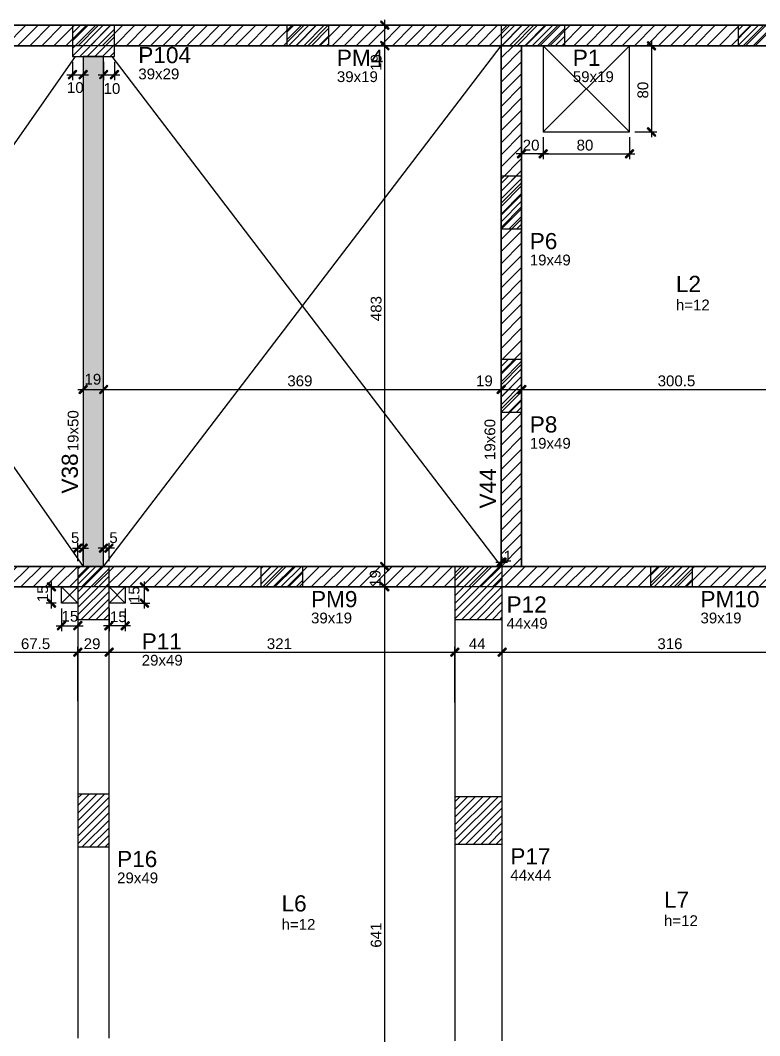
# Model space of a CAD drawing. Extents: x -1789 to 4156, y -3064 to 1391.
# Drawn here: x -17 to 669, y -24 to 918 of the extents above; entities that cross this region are included whole.
import ezdxf

# ---------------------------------------------------------------- set-up
doc = ezdxf.new("R2010")
doc.units = 0
for name, color, linetype in [('1', 1, 'CONTINUOUS'), ('2', 2, 'CONTINUOUS'), ('3', 3, 'CONTINUOUS'), ('4', 4, 'CONTINUOUS'), ('5', 5, 'CONTINUOUS'), ('57', 181, 'CONTINUOUS'), ('6', 6, 'CONTINUOUS')]:
    doc.layers.add(name, color=color, linetype=linetype)
doc.styles.add('TQS_ARIAL', font='arial.ttf')
pattern_1 = [(45, (-1788.6764, -3063.9896), (-5.61266, 5.61266), [])]

msp = doc.modelspace()

# ---------------------------------------------------------------- hatches: boundary and pattern name
at = {"layer": '6', "linetype": 'Continuous'}
h = msp.add_hatch(dxfattribs=at)
h.set_pattern_fill('ANSI31', color=256, scale=2.5)
h.set_pattern_definition(pattern_1)
h.paths.add_polyline_path([(-1036.9964, 406.2804), (-1055.9964, 406.2804), (-1055.9964, 913.2804), (1148.0036, 913.2804), (1148.0036, 57.2805), (1129.0036, 57.2805), (1129.0036, 894.2804), (-1016.9964, 894.2804), (-1016.9964, 884.2804), (-1036.4964, 884.2804), (-1036.9964, 884.2804)])
h = msp.add_hatch(dxfattribs=at)
h.set_pattern_fill('ANSI31', color=256, scale=2.5)
h.set_pattern_definition(pattern_1)
h.paths.add_polyline_path([(429.5036, 894.2804), (448.5036, 894.2804), (448.5036, 411.2804), (429.5036, 411.2804)])
h.paths.add_polyline_path([(-649.4964, 411.2804), (746.5036, 411.2804), (746.5036, 392.2804), (-649.4964, 392.2804)])

# ---------------------------------------------------------------- linework, layer by layer
at = {"layer": '1', "linetype": 'Continuous'}
for p, q in [((321.42245, 889.2804), (321.42245, 918.2804)), ((51.0036, 898.7804), (51.0036, 898.7804)), ((250.0036, 903.7804), (250.0036, 903.7804)), ((321.42245, 406.2804), (321.42245, 899.2804)), ((459.0036, 903.7804), (459.0036, 903.7804)), ((569.0036, 899.2804), (569.0036, 809.2824)), ((60.5036, 411.2804), (429.5036, 894.2804)), ((468.5075, 894.2804), (548.5075, 814.2824)), ((468.5075, 814.2824), (548.5075, 894.2804)), ((553.5075, 894.2804), (574.0036, 894.2804)), ((-296.9964, 411.2804), (34.4953, 884.2804)), ((-289.9881, 884.2804), (41.5036, 411.2804)), ((31.5036, 879.2804), (31.5036, 862.3715)), ((41.5036, 879.2804), (41.5036, 862.3715)), ((60.5036, 879.2804), (60.5036, 862.3715)), ((68.14335, 884.2804), (429.5036, 411.2804)), ((70.5036, 879.2804), (70.5036, 862.3715)), ((26.5036, 867.3715), (46.5036, 867.3715)), ((55.5036, 867.3715), (75.5036, 867.3715)), ((553.5075, 814.2824), (574.0036, 814.2824)), ((468.5075, 809.2824), (468.5075, 789.05125)), ((548.5075, 809.2824), (548.5075, 789.05125)), ((473.5075, 794.05125), (443.5036, 794.05125)), ((448.5036, 797.57645), (448.5036, 799.05125)), ((463.5075, 794.05125), (553.5075, 794.05125)), ((439.0057, 748.7804), (439.0057, 748.7804)), ((36.5036, 575.44285), (65.5036, 575.44285)), ((55.5036, 575.44285), (434.5036, 575.44285)), ((424.5036, 575.44285), (453.5078, 575.44285)), ((439.0057, 578.7804), (439.0057, 578.7804)), ((443.5078, 575.44285), (754.0036, 575.44285)), ((36.5036, 416.2804), (36.5036, 433.25485)), ((41.5036, 416.2804), (41.5036, 433.25485)), ((60.5036, 416.2804), (60.5036, 433.25485)), ((65.5036, 416.2804), (65.5036, 433.25485)), ((31.5036, 428.25485), (46.5036, 428.25485)), ((70.5036, 428.25485), (55.5036, 428.25485)), ((321.42245, 387.2804), (321.42245, 416.2804)), ((424.5036, 415.3367), (435.5036, 415.3367)), ((429.5036, 416.2804), (429.5036, 420.3367)), ((430.5036, 416.2804), (430.5036, 420.3367)), ((12.25955, 372.2804), (12.25955, 397.2804)), ((98.348, 372.2804), (98.348, 397.2804)), ((226.0036, 401.7804), (226.0036, 401.7804)), ((321.42245, -253.7196), (321.42245, 397.2804)), ((587.5036, 401.7804), (587.5036, 401.7804)), ((16.5036, 392.2804), (7.25955, 392.2804)), ((21.5036, 377.2804), (36.5036, 392.2804)), ((21.5036, 392.2804), (36.5036, 377.2804)), ((51.0036, 386.7804), (51.0036, 386.7804)), ((80.5036, 392.2804), (65.5036, 377.2804)), ((80.5036, 377.2804), (65.5036, 392.2804)), ((85.5036, 392.2804), (103.348, 392.2804)), ((408.5036, 386.7804), (408.5036, 386.7804)), ((16.5036, 377.2804), (7.25955, 377.2804)), ((85.5036, 377.2804), (103.348, 377.2804)), ((21.5036, 372.2804), (21.5036, 351.40265)), ((36.5036, 372.2804), (36.5036, 351.40265)), ((65.5036, 372.2804), (65.5036, 351.40265)), ((80.5036, 372.2804), (80.5036, 351.40265)), ((16.5036, 356.40265), (41.5036, 356.40265)), ((85.5036, 356.40265), (60.5036, 356.40265)), ((-35.9964, 331.6869), (41.5036, 331.6869)), ((31.5036, 331.6869), (70.5036, 331.6869)), ((36.5036, 286.2804), (36.5036, 336.6869)), ((36.5036, 286.2804), (36.5036, 336.6869)), ((60.5036, 331.6869), (391.5036, 331.6869)), ((65.5036, 286.2804), (65.5036, 336.6869)), ((65.5036, 286.2804), (65.5036, 336.6869)), ((381.5036, 331.6869), (435.5036, 331.6869)), ((386.5036, 285.0304), (386.5036, 336.6869)), ((386.5036, 285.0304), (386.5036, 336.6869)), ((425.5036, 331.6869), (751.5036, 331.6869)), ((430.5036, 285.0304), (430.5036, 336.6869)), ((430.5036, 285.0304), (430.5036, 336.6869)), ((51.0036, 175.7804), (51.0036, 175.7804)), ((408.5036, 175.7804), (408.5036, 175.7804))]:
    msp.add_line(p, q, dxfattribs=at)
for points in [[(325.40045, 910.18625), (318.2552, 917.33155), (317.3713, 916.44765), (324.5166, 909.30235), (325.40045, 910.18625)], [(325.40045, 891.18625), (318.2552, 898.33155), (317.3713, 897.44765), (324.5166, 890.30235), (325.40045, 891.18625)], [(325.40045, 891.18625), (318.2552, 898.33155), (317.3713, 897.44765), (324.5166, 890.30235), (325.40045, 891.18625)], [(565.02555, 897.37455), (572.17085, 890.22925), (573.05475, 891.11315), (565.90945, 898.25845), (565.02555, 897.37455)], [(28.40945, 863.3935), (35.55475, 870.53875), (34.67085, 871.42265), (27.52555, 864.27735), (28.40945, 863.3935)], [(38.40945, 863.3935), (45.55475, 870.53875), (44.67085, 871.42265), (37.52555, 864.27735), (38.40945, 863.3935)], [(57.40945, 863.3935), (64.55475, 870.53875), (63.67085, 871.42265), (56.52555, 864.27735), (57.40945, 863.3935)], [(67.40945, 863.3935), (74.55475, 870.53875), (73.67085, 871.42265), (66.52555, 864.27735), (67.40945, 863.3935)], [(565.02555, 817.37655), (572.17085, 810.23125), (573.05475, 811.11515), (565.90945, 818.26045), (565.02555, 817.37655)], [(451.59775, 798.0293), (444.45245, 790.884), (445.33635, 790.00015), (452.48165, 797.1454), (451.59775, 798.0293)], [(471.60165, 798.0293), (464.45635, 790.884), (465.34025, 790.00015), (472.4855, 797.1454), (471.60165, 798.0293)], [(465.41335, 790.07325), (472.5586, 797.2185), (471.67475, 798.1024), (464.52945, 790.9571), (465.41335, 790.07325)], [(545.41335, 790.07325), (552.5586, 797.2185), (551.67475, 798.1024), (544.52945, 790.9571), (545.41335, 790.07325)], [(38.40945, 571.46485), (45.55475, 578.6101), (44.67085, 579.494), (37.52555, 572.3487), (38.40945, 571.46485)], [(57.40945, 571.46485), (64.55475, 578.6101), (63.67085, 579.494), (56.52555, 572.3487), (57.40945, 571.46485)], [(57.40945, 571.46485), (64.55475, 578.6101), (63.67085, 579.494), (56.52555, 572.3487), (57.40945, 571.46485)], [(426.40945, 571.46485), (433.55475, 578.6101), (432.67085, 579.494), (425.52555, 572.3487), (426.40945, 571.46485)], [(426.40945, 571.46485), (433.55475, 578.6101), (432.67085, 579.494), (425.52555, 572.3487), (426.40945, 571.46485)], [(445.41365, 571.46485), (452.5589, 578.6101), (451.67505, 579.494), (444.52975, 572.3487), (445.41365, 571.46485)], [(445.41365, 571.46485), (452.5589, 578.6101), (451.67505, 579.494), (444.52975, 572.3487), (445.41365, 571.46485)], [(33.40945, 424.27685), (40.55475, 431.4221), (39.67085, 432.306), (32.52555, 425.16075), (33.40945, 424.27685)], [(38.40945, 424.27685), (45.55475, 431.4221), (44.67085, 432.306), (37.52555, 425.16075), (38.40945, 424.27685)], [(63.59775, 432.2329), (56.45245, 425.0876), (57.33635, 424.20375), (64.48165, 431.349), (63.59775, 432.2329)], [(68.59775, 432.2329), (61.45245, 425.0876), (62.33635, 424.20375), (69.48165, 431.349), (68.59775, 432.2329)], [(325.40045, 408.18625), (318.2552, 415.33155), (317.3713, 414.44765), (324.5166, 407.30235), (325.40045, 408.18625)], [(325.40045, 408.18625), (318.2552, 415.33155), (317.3713, 414.44765), (324.5166, 407.30235), (325.40045, 408.18625)], [(426.40945, 411.3587), (433.55475, 418.50395), (432.67085, 419.38785), (425.52555, 412.24255), (426.40945, 411.3587)], [(427.40945, 411.3587), (434.55475, 418.50395), (433.67085, 419.38785), (426.52555, 412.24255), (427.40945, 411.3587)], [(16.2376, 389.18625), (9.0923, 396.33155), (8.2084, 395.44765), (15.3537, 388.30235), (16.2376, 389.18625)], [(102.32605, 389.18625), (95.18075, 396.33155), (94.29685, 395.44765), (101.44215, 388.30235), (102.32605, 389.18625)], [(325.40045, 389.18625), (318.2552, 396.33155), (317.3713, 395.44765), (324.5166, 388.30235), (325.40045, 389.18625)], [(325.40045, 389.18625), (318.2552, 396.33155), (317.3713, 395.44765), (324.5166, 388.30235), (325.40045, 389.18625)], [(16.2376, 374.18625), (9.0923, 381.33155), (8.2084, 380.44765), (15.3537, 373.30235), (16.2376, 374.18625)], [(102.32605, 374.18625), (95.18075, 381.33155), (94.29685, 380.44765), (101.44215, 373.30235), (102.32605, 374.18625)], [(18.40945, 352.4246), (25.55475, 359.5699), (24.67085, 360.4538), (17.52555, 353.3085), (18.40945, 352.4246)], [(33.40945, 352.4246), (40.55475, 359.5699), (39.67085, 360.4538), (32.52555, 353.3085), (33.40945, 352.4246)], [(68.59775, 360.3807), (61.45245, 353.2354), (62.33635, 352.3515), (69.48165, 359.4968), (68.59775, 360.3807)], [(83.59775, 360.3807), (76.45245, 353.2354), (77.33635, 352.3515), (84.48165, 359.4968), (83.59775, 360.3807)], [(33.40945, 327.7089), (40.55475, 334.85415), (39.67085, 335.73805), (32.52555, 328.5928), (33.40945, 327.7089)], [(33.40945, 327.7089), (40.55475, 334.85415), (39.67085, 335.73805), (32.52555, 328.5928), (33.40945, 327.7089)], [(62.40945, 327.7089), (69.55475, 334.85415), (68.67085, 335.73805), (61.52555, 328.5928), (62.40945, 327.7089)], [(62.40945, 327.7089), (69.55475, 334.85415), (68.67085, 335.73805), (61.52555, 328.5928), (62.40945, 327.7089)], [(383.40945, 327.7089), (390.55475, 334.85415), (389.67085, 335.73805), (382.52555, 328.5928), (383.40945, 327.7089)], [(383.40945, 327.7089), (390.55475, 334.85415), (389.67085, 335.73805), (382.52555, 328.5928), (383.40945, 327.7089)], [(427.40945, 327.7089), (434.55475, 334.85415), (433.67085, 335.73805), (426.52555, 328.5928), (427.40945, 327.7089)], [(427.40945, 327.7089), (434.55475, 334.85415), (433.67085, 335.73805), (426.52555, 328.5928), (427.40945, 327.7089)]]:
    msp.add_lwpolyline(points, dxfattribs=at)
for points in [[(325.40045, 910.18625), (318.2552, 917.33155), (317.3713, 916.44765)], [(325.40045, 910.18625), (317.3713, 916.44765), (324.5166, 909.30235)], [(325.40045, 910.18625), (324.5166, 909.30235), (325.40045, 910.18625)], [(325.40045, 891.18625), (318.2552, 898.33155), (317.3713, 897.44765)], [(325.40045, 891.18625), (318.2552, 898.33155), (317.3713, 897.44765)], [(325.40045, 891.18625), (317.3713, 897.44765), (324.5166, 890.30235)], [(325.40045, 891.18625), (317.3713, 897.44765), (324.5166, 890.30235)], [(565.02555, 897.37455), (573.05475, 891.11315), (565.90945, 898.25845)], [(565.02555, 897.37455), (565.90945, 898.25845), (565.02555, 897.37455)], [(565.02555, 897.37455), (572.17085, 890.22925), (573.05475, 891.11315)], [(325.40045, 891.18625), (324.5166, 890.30235), (325.40045, 891.18625)], [(325.40045, 891.18625), (324.5166, 890.30235), (325.40045, 891.18625)], [(28.40945, 863.3935), (34.67085, 871.42265), (27.52555, 864.27735)], [(28.40945, 863.3935), (35.55475, 870.53875), (34.67085, 871.42265)], [(38.40945, 863.3935), (44.67085, 871.42265), (37.52555, 864.27735)], [(38.40945, 863.3935), (45.55475, 870.53875), (44.67085, 871.42265)], [(57.40945, 863.3935), (63.67085, 871.42265), (56.52555, 864.27735)], [(57.40945, 863.3935), (64.55475, 870.53875), (63.67085, 871.42265)], [(67.40945, 863.3935), (73.67085, 871.42265), (66.52555, 864.27735)], [(67.40945, 863.3935), (74.55475, 870.53875), (73.67085, 871.42265)], [(28.40945, 863.3935), (27.52555, 864.27735), (28.40945, 863.3935)], [(38.40945, 863.3935), (37.52555, 864.27735), (38.40945, 863.3935)], [(57.40945, 863.3935), (56.52555, 864.27735), (57.40945, 863.3935)], [(67.40945, 863.3935), (66.52555, 864.27735), (67.40945, 863.3935)], [(565.02555, 817.37655), (573.05475, 811.11515), (565.90945, 818.26045)], [(565.02555, 817.37655), (565.90945, 818.26045), (565.02555, 817.37655)], [(565.02555, 817.37655), (572.17085, 810.23125), (573.05475, 811.11515)], [(451.59775, 798.0293), (444.45245, 790.884), (445.33635, 790.00015)], [(451.59775, 798.0293), (445.33635, 790.00015), (452.48165, 797.1454)], [(451.59775, 798.0293), (452.48165, 797.1454), (451.59775, 798.0293)], [(471.60165, 798.0293), (464.45635, 790.884), (465.34025, 790.00015)], [(465.41335, 790.07325), (471.67475, 798.1024), (464.52945, 790.9571)], [(471.60165, 798.0293), (465.34025, 790.00015), (472.4855, 797.1454)], [(465.41335, 790.07325), (472.5586, 797.2185), (471.67475, 798.1024)], [(471.60165, 798.0293), (472.4855, 797.1454), (471.60165, 798.0293)], [(545.41335, 790.07325), (551.67475, 798.1024), (544.52945, 790.9571)], [(545.41335, 790.07325), (552.5586, 797.2185), (551.67475, 798.1024)], [(465.41335, 790.07325), (464.52945, 790.9571), (465.41335, 790.07325)], [(545.41335, 790.07325), (544.52945, 790.9571), (545.41335, 790.07325)], [(38.40945, 571.46485), (44.67085, 579.494), (37.52555, 572.3487)], [(38.40945, 571.46485), (45.55475, 578.6101), (44.67085, 579.494)], [(57.40945, 571.46485), (63.67085, 579.494), (56.52555, 572.3487)], [(57.40945, 571.46485), (63.67085, 579.494), (56.52555, 572.3487)], [(57.40945, 571.46485), (64.55475, 578.6101), (63.67085, 579.494)], [(57.40945, 571.46485), (64.55475, 578.6101), (63.67085, 579.494)], [(426.40945, 571.46485), (432.67085, 579.494), (425.52555, 572.3487)], [(426.40945, 571.46485), (432.67085, 579.494), (425.52555, 572.3487)], [(426.40945, 571.46485), (433.55475, 578.6101), (432.67085, 579.494)], [(426.40945, 571.46485), (433.55475, 578.6101), (432.67085, 579.494)], [(445.41365, 571.46485), (451.67505, 579.494), (444.52975, 572.3487)], [(445.41365, 571.46485), (451.67505, 579.494), (444.52975, 572.3487)], [(445.41365, 571.46485), (452.5589, 578.6101), (451.67505, 579.494)], [(445.41365, 571.46485), (452.5589, 578.6101), (451.67505, 579.494)], [(38.40945, 571.46485), (37.52555, 572.3487), (38.40945, 571.46485)], [(57.40945, 571.46485), (56.52555, 572.3487), (57.40945, 571.46485)], [(57.40945, 571.46485), (56.52555, 572.3487), (57.40945, 571.46485)], [(426.40945, 571.46485), (425.52555, 572.3487), (426.40945, 571.46485)], [(426.40945, 571.46485), (425.52555, 572.3487), (426.40945, 571.46485)], [(445.41365, 571.46485), (444.52975, 572.3487), (445.41365, 571.46485)], [(445.41365, 571.46485), (444.52975, 572.3487), (445.41365, 571.46485)], [(33.40945, 424.27685), (39.67085, 432.306), (32.52555, 425.16075)], [(33.40945, 424.27685), (32.52555, 425.16075), (33.40945, 424.27685)], [(33.40945, 424.27685), (40.55475, 431.4221), (39.67085, 432.306)], [(38.40945, 424.27685), (44.67085, 432.306), (37.52555, 425.16075)], [(38.40945, 424.27685), (37.52555, 425.16075), (38.40945, 424.27685)], [(38.40945, 424.27685), (45.55475, 431.4221), (44.67085, 432.306)], [(63.59775, 432.2329), (56.45245, 425.0876), (57.33635, 424.20375)], [(63.59775, 432.2329), (57.33635, 424.20375), (64.48165, 431.349)], [(68.59775, 432.2329), (61.45245, 425.0876), (62.33635, 424.20375)], [(68.59775, 432.2329), (62.33635, 424.20375), (69.48165, 431.349)], [(63.59775, 432.2329), (64.48165, 431.349), (63.59775, 432.2329)], [(68.59775, 432.2329), (69.48165, 431.349), (68.59775, 432.2329)], [(325.40045, 408.18625), (318.2552, 415.33155), (317.3713, 414.44765)], [(325.40045, 408.18625), (318.2552, 415.33155), (317.3713, 414.44765)], [(325.40045, 408.18625), (317.3713, 414.44765), (324.5166, 407.30235)], [(325.40045, 408.18625), (317.3713, 414.44765), (324.5166, 407.30235)], [(426.40945, 411.3587), (432.67085, 419.38785), (425.52555, 412.24255)], [(426.40945, 411.3587), (433.55475, 418.50395), (432.67085, 419.38785)], [(427.40945, 411.3587), (433.67085, 419.38785), (426.52555, 412.24255)], [(427.40945, 411.3587), (434.55475, 418.50395), (433.67085, 419.38785)], [(325.40045, 408.18625), (324.5166, 407.30235), (325.40045, 408.18625)], [(325.40045, 408.18625), (324.5166, 407.30235), (325.40045, 408.18625)], [(426.40945, 411.3587), (425.52555, 412.24255), (426.40945, 411.3587)], [(427.40945, 411.3587), (426.52555, 412.24255), (427.40945, 411.3587)], [(16.2376, 389.18625), (9.0923, 396.33155), (8.2084, 395.44765)], [(102.32605, 389.18625), (95.18075, 396.33155), (94.29685, 395.44765)], [(325.40045, 389.18625), (318.2552, 396.33155), (317.3713, 395.44765)], [(325.40045, 389.18625), (318.2552, 396.33155), (317.3713, 395.44765)], [(16.2376, 389.18625), (8.2084, 395.44765), (15.3537, 388.30235)], [(16.2376, 389.18625), (15.3537, 388.30235), (16.2376, 389.18625)], [(102.32605, 389.18625), (94.29685, 395.44765), (101.44215, 388.30235)], [(102.32605, 389.18625), (101.44215, 388.30235), (102.32605, 389.18625)], [(325.40045, 389.18625), (317.3713, 395.44765), (324.5166, 388.30235)], [(325.40045, 389.18625), (317.3713, 395.44765), (324.5166, 388.30235)], [(325.40045, 389.18625), (324.5166, 388.30235), (325.40045, 389.18625)], [(325.40045, 389.18625), (324.5166, 388.30235), (325.40045, 389.18625)], [(16.2376, 374.18625), (9.0923, 381.33155), (8.2084, 380.44765)], [(16.2376, 374.18625), (8.2084, 380.44765), (15.3537, 373.30235)], [(102.32605, 374.18625), (95.18075, 381.33155), (94.29685, 380.44765)], [(102.32605, 374.18625), (94.29685, 380.44765), (101.44215, 373.30235)], [(16.2376, 374.18625), (15.3537, 373.30235), (16.2376, 374.18625)], [(102.32605, 374.18625), (101.44215, 373.30235), (102.32605, 374.18625)], [(18.40945, 352.4246), (24.67085, 360.4538), (17.52555, 353.3085)], [(18.40945, 352.4246), (25.55475, 359.5699), (24.67085, 360.4538)], [(33.40945, 352.4246), (39.67085, 360.4538), (32.52555, 353.3085)], [(33.40945, 352.4246), (40.55475, 359.5699), (39.67085, 360.4538)], [(68.59775, 360.3807), (61.45245, 353.2354), (62.33635, 352.3515)], [(68.59775, 360.3807), (62.33635, 352.3515), (69.48165, 359.4968)], [(68.59775, 360.3807), (69.48165, 359.4968), (68.59775, 360.3807)], [(83.59775, 360.3807), (76.45245, 353.2354), (77.33635, 352.3515)], [(83.59775, 360.3807), (77.33635, 352.3515), (84.48165, 359.4968)], [(83.59775, 360.3807), (84.48165, 359.4968), (83.59775, 360.3807)], [(18.40945, 352.4246), (17.52555, 353.3085), (18.40945, 352.4246)], [(33.40945, 352.4246), (32.52555, 353.3085), (33.40945, 352.4246)], [(33.40945, 327.7089), (39.67085, 335.73805), (32.52555, 328.5928)], [(33.40945, 327.7089), (39.67085, 335.73805), (32.52555, 328.5928)], [(33.40945, 327.7089), (40.55475, 334.85415), (39.67085, 335.73805)], [(33.40945, 327.7089), (40.55475, 334.85415), (39.67085, 335.73805)], [(62.40945, 327.7089), (68.67085, 335.73805), (61.52555, 328.5928)], [(62.40945, 327.7089), (68.67085, 335.73805), (61.52555, 328.5928)], [(62.40945, 327.7089), (69.55475, 334.85415), (68.67085, 335.73805)], [(62.40945, 327.7089), (69.55475, 334.85415), (68.67085, 335.73805)], [(383.40945, 327.7089), (389.67085, 335.73805), (382.52555, 328.5928)], [(383.40945, 327.7089), (389.67085, 335.73805), (382.52555, 328.5928)], [(383.40945, 327.7089), (390.55475, 334.85415), (389.67085, 335.73805)], [(383.40945, 327.7089), (390.55475, 334.85415), (389.67085, 335.73805)], [(427.40945, 327.7089), (433.67085, 335.73805), (426.52555, 328.5928)], [(427.40945, 327.7089), (433.67085, 335.73805), (426.52555, 328.5928)], [(427.40945, 327.7089), (434.55475, 334.85415), (433.67085, 335.73805)], [(427.40945, 327.7089), (434.55475, 334.85415), (433.67085, 335.73805)], [(33.40945, 327.7089), (32.52555, 328.5928), (33.40945, 327.7089)], [(33.40945, 327.7089), (32.52555, 328.5928), (33.40945, 327.7089)], [(62.40945, 327.7089), (61.52555, 328.5928), (62.40945, 327.7089)], [(62.40945, 327.7089), (61.52555, 328.5928), (62.40945, 327.7089)], [(383.40945, 327.7089), (382.52555, 328.5928), (383.40945, 327.7089)], [(383.40945, 327.7089), (382.52555, 328.5928), (383.40945, 327.7089)], [(427.40945, 327.7089), (426.52555, 328.5928), (427.40945, 327.7089)], [(427.40945, 327.7089), (426.52555, 328.5928), (427.40945, 327.7089)]]:
    msp.add_solid(points, dxfattribs=at)
at = {"layer": '2', "linetype": 'Continuous'}
for p, q in [((31.5036, 884.5818), (60.2022, 913.2804)), ((31.5036, 891.6529), (53.1311, 913.2804)), ((31.5036, 898.72395), (46.06005, 913.2804)), ((31.5036, 905.795), (38.989, 913.2804)), ((31.5036, 912.8661), (31.9179, 913.2804)), ((31.5036, 913.2804), (31.5036, 913.2804)), ((38.27325, 884.2804), (67.27325, 913.2804)), ((45.3443, 884.2804), (70.5036, 909.4397)), ((70.5036, 913.2804), (70.5036, 913.2804)), ((70.5036, 913.2804), (70.5036, 913.2804)), ((230.5036, 899.73405), (244.04995, 913.2804)), ((230.5036, 906.8051), (236.9789, 913.2804)), ((230.5036, 913.2804), (230.5036, 913.2804)), ((230.5036, 913.2804), (230.5036, 913.2804)), ((232.121, 894.2804), (251.121, 913.2804)), ((239.1921, 894.2804), (258.1921, 913.2804)), ((246.26315, 894.2804), (265.26315, 913.2804)), ((253.3342, 894.2804), (269.5036, 910.4498)), ((269.5036, 913.2804), (269.5036, 913.2804)), ((269.5036, 913.2804), (269.5036, 913.2804)), ((321.42245, 913.2804), (321.42245, 913.2804)), ((429.5036, 900.74415), (442.03985, 913.2804)), ((429.5036, 907.8152), (434.9688, 913.2804)), ((429.5036, 913.2804), (429.5036, 913.2804)), ((429.5036, 913.2804), (429.5036, 913.2804)), ((430.1109, 894.2804), (449.1109, 913.2804)), ((437.182, 894.2804), (456.182, 913.2804)), ((444.25305, 894.2804), (463.25305, 913.2804)), ((451.3241, 894.2804), (470.3241, 913.2804)), ((458.3952, 894.2804), (477.3952, 913.2804)), ((465.46625, 894.2804), (484.46625, 913.2804)), ((472.53735, 894.2804), (488.5036, 910.24665)), ((488.5036, 913.2804), (488.5036, 913.2804)), ((488.5036, 913.2804), (488.5036, 913.2804)), ((649.5036, 894.47), (668.314, 913.2804)), ((649.5036, 901.54105), (661.24295, 913.2804)), ((649.5036, 908.6121), (654.1719, 913.2804)), ((649.5036, 913.2804), (649.5036, 913.2804)), ((649.5036, 913.2804), (649.5036, 913.2804)), ((656.3851, 894.2804), (675.3851, 913.2804)), ((663.45615, 894.2804), (682.45615, 913.2804)), ((52.4154, 884.2804), (70.5036, 902.3686)), ((59.48645, 884.2804), (70.5036, 895.29755)), ((260.4053, 894.2804), (269.5036, 903.3787)), ((267.47635, 894.2804), (269.5036, 896.30765)), ((479.6084, 894.2804), (488.5036, 903.1756)), ((486.67945, 894.2804), (488.5036, 896.10455)), ((66.55755, 884.2804), (70.5036, 888.22645)), ((321.42245, 894.2804), (321.42245, 894.2804)), ((321.42245, 894.2804), (321.42245, 894.2804)), ((548.5075, 894.2804), (548.5075, 894.2804)), ((31.5036, 884.2804), (31.5036, 884.2804)), ((41.5036, 884.2804), (41.5036, 884.2804)), ((60.5036, 884.2804), (60.5036, 884.2804)), ((70.5036, 884.2804), (70.5036, 884.2804)), ((468.5075, 814.2824), (468.5075, 814.2824)), ((548.5075, 814.2824), (548.5075, 814.2824)), ((548.5075, 814.2824), (548.5075, 814.2824)), ((448.5036, 792.57645), (448.5036, 792.57645)), ((468.5075, 794.05125), (468.5075, 794.05125)), ((429.5036, 759.3228), (443.4612, 773.2804)), ((429.5036, 766.39385), (436.39015, 773.2804)), ((429.5036, 752.25175), (448.5078, 771.2559)), ((429.5036, 745.18065), (448.5078, 764.18485)), ((429.5036, 738.1096), (448.5078, 757.1138)), ((429.5036, 731.0385), (448.5078, 750.0427)), ((429.81655, 724.2804), (448.5078, 742.97165)), ((436.8876, 724.2804), (448.5078, 735.9006)), ((443.9587, 724.2804), (448.5078, 728.8295)), ((429.5036, 589.61715), (443.16685, 603.2804)), ((429.5036, 596.68825), (436.09575, 603.2804)), ((429.5036, 582.5461), (448.5078, 601.5503)), ((429.5036, 575.47505), (448.5078, 594.4792)), ((429.5036, 568.40395), (448.5078, 587.40815)), ((41.5036, 575.44285), (41.5036, 575.44285)), ((60.5036, 575.44285), (60.5036, 575.44285)), ((60.5036, 575.44285), (60.5036, 575.44285)), ((429.5036, 561.3329), (448.5078, 580.3371)), ((429.5036, 575.44285), (429.5036, 575.44285)), ((429.5036, 575.44285), (429.5036, 575.44285)), ((448.5078, 575.44285), (448.5078, 575.44285)), ((448.5078, 575.44285), (448.5078, 575.44285)), ((429.5036, 554.2804), (448.5078, 573.266)), ((436.59325, 554.2804), (448.5078, 566.19495)), ((443.6643, 554.2804), (448.5078, 559.1239)), ((36.5036, 387.536), (60.248, 411.2804)), ((36.5036, 394.60705), (53.17695, 411.2804)), ((36.5036, 401.67815), (46.10585, 411.2804)), ((36.5036, 408.7492), (39.0348, 411.2804)), ((36.5036, 411.2804), (36.5036, 411.2804)), ((36.5036, 380.46495), (65.5036, 409.46495)), ((41.5036, 411.2804), (41.5036, 411.2804)), ((60.5036, 411.2804), (60.5036, 411.2804)), ((65.5036, 411.2804), (65.5036, 411.2804)), ((206.5036, 394.90145), (222.88255, 411.2804)), ((206.5036, 401.9725), (215.8115, 411.2804)), ((206.5036, 409.04355), (208.74045, 411.2804)), ((210.95365, 392.2804), (229.95365, 411.2804)), ((218.0247, 392.2804), (237.0247, 411.2804)), ((225.09575, 392.2804), (244.09575, 411.2804)), ((232.16685, 392.2804), (245.5036, 405.61715)), ((321.42245, 411.2804), (321.42245, 411.2804)), ((321.42245, 411.2804), (321.42245, 411.2804)), ((386.5036, 369.84045), (427.94355, 411.2804)), ((386.5036, 376.91155), (420.87245, 411.2804)), ((386.5036, 383.9826), (413.8014, 411.2804)), ((386.5036, 391.05365), (406.73035, 411.2804)), ((386.5036, 398.12475), (399.65925, 411.2804)), ((386.5036, 405.1958), (392.5882, 411.2804)), ((386.5036, 362.7694), (430.5036, 406.7694)), ((429.5036, 411.2804), (429.5036, 411.2804)), ((430.5036, 411.2804), (430.5036, 411.2804)), ((568.0036, 395.777), (583.507, 411.2804)), ((568.0036, 402.84805), (576.43595, 411.2804)), ((568.0036, 409.9191), (569.3649, 411.2804)), ((571.5781, 392.2804), (590.5781, 411.2804)), ((578.64915, 392.2804), (597.64915, 411.2804)), ((585.72025, 392.2804), (604.72025, 411.2804)), ((592.7913, 392.2804), (607.0036, 406.4927)), ((36.5036, 373.39385), (65.5036, 402.39385)), ((239.2379, 392.2804), (245.5036, 398.5461)), ((393.08565, 362.2804), (430.5036, 399.69835)), ((599.86235, 392.2804), (607.0036, 399.42165)), ((21.5036, 392.2804), (21.5036, 392.2804)), ((36.5036, 366.3228), (65.5036, 395.3228)), ((39.5323, 362.2804), (65.5036, 388.25175)), ((80.5036, 392.2804), (80.5036, 392.2804)), ((321.42245, 392.2804), (321.42245, 392.2804)), ((321.42245, 392.2804), (321.42245, 392.2804)), ((400.15675, 362.2804), (430.5036, 392.62725)), ((606.93345, 392.2804), (607.0036, 392.35055)), ((21.5036, 377.2804), (21.5036, 377.2804)), ((21.5036, 377.2804), (21.5036, 377.2804)), ((36.5036, 377.2804), (36.5036, 377.2804)), ((46.60335, 362.2804), (65.5036, 381.18065)), ((65.5036, 377.2804), (65.5036, 377.2804)), ((80.5036, 377.2804), (80.5036, 377.2804)), ((80.5036, 377.2804), (80.5036, 377.2804)), ((407.2278, 362.2804), (430.5036, 385.5562)), ((414.29885, 362.2804), (430.5036, 378.48515)), ((53.6744, 362.2804), (65.5036, 374.1096)), ((421.36995, 362.2804), (430.5036, 371.41405)), ((60.7455, 362.2804), (65.5036, 367.0385)), ((428.441, 362.2804), (430.5036, 364.343)), ((36.5036, 281.2804), (36.5036, 281.2804)), ((36.5036, 281.2804), (36.5036, 281.2804)), ((65.5036, 281.2804), (65.5036, 281.2804)), ((65.5036, 281.2804), (65.5036, 281.2804)), ((386.5036, 280.0304), (386.5036, 280.0304)), ((386.5036, 280.0304), (386.5036, 280.0304)), ((430.5036, 280.0304), (430.5036, 280.0304)), ((430.5036, 280.0304), (430.5036, 280.0304)), ((36.5036, 175.40395), (61.38005, 200.2804)), ((36.5036, 182.47505), (54.30895, 200.2804)), ((36.5036, 189.5461), (47.2379, 200.2804)), ((36.5036, 196.61715), (40.16685, 200.2804)), ((386.5036, 157.70845), (426.57555, 197.7804)), ((386.5036, 164.7795), (419.5045, 197.7804)), ((386.5036, 171.85055), (412.43345, 197.7804)), ((386.5036, 178.92165), (405.36235, 197.7804)), ((386.5036, 185.9927), (398.2913, 197.7804)), ((386.5036, 193.0638), (391.22025, 197.7804)), ((36.5036, 168.3329), (65.5036, 197.3329)), ((36.5036, 161.26185), (65.5036, 190.26185)), ((389.64665, 153.7804), (430.5036, 194.63735)), ((36.5036, 154.19075), (65.5036, 183.19075)), ((396.7177, 153.7804), (430.5036, 187.5663)), ((403.78875, 153.7804), (430.5036, 180.49525)), ((40.6643, 151.2804), (65.5036, 176.1197)), ((410.85985, 153.7804), (430.5036, 173.42415)), ((47.7354, 151.2804), (65.5036, 169.0486)), ((54.80645, 151.2804), (65.5036, 161.97755)), ((417.9309, 153.7804), (430.5036, 166.3531)), ((61.8775, 151.2804), (65.5036, 154.9065)), ((425.00195, 153.7804), (430.5036, 159.28205))]:
    msp.add_line(p, q, dxfattribs=at)
at = {"layer": '3', "linetype": 'Continuous'}
for points in [[(31.5036, 913.2804), (-104.4964, 913.2804)], [(230.5036, 913.2804), (70.5036, 913.2804)], [(429.5036, 913.2804), (269.5036, 913.2804)], [(649.5036, 913.2804), (488.5036, 913.2804)], [(-104.4964, 894.2804), (31.5036, 894.2804)], [(70.5036, 894.2804), (230.5036, 894.2804)], [(269.5036, 894.2804), (429.5036, 894.2804)], [(429.5036, 894.2804), (429.5036, 773.2804)], [(448.5036, 773.2804), (448.5036, 894.2804)], [(468.5075, 894.2804), (468.5075, 814.2824), (548.5075, 814.2824), (548.5075, 894.2804), (468.5075, 894.2804)], [(488.5036, 894.2804), (649.5036, 894.2804)], [(41.5036, 884.2804), (41.5036, 411.2804)], [(60.5036, 411.2804), (60.5036, 884.2804)], [(429.5036, 724.2804), (429.5036, 603.2804)], [(448.5036, 603.2804), (448.5036, 724.2804)], [(429.5036, 554.2804), (429.5036, 411.2804)], [(448.5036, 411.2804), (448.5036, 554.2804)], [(36.5036, 411.2804), (-104.4964, 411.2804)], [(206.5036, 411.2804), (65.5036, 411.2804)], [(386.5036, 411.2804), (245.5036, 411.2804)], [(429.5036, 411.2804), (430.5036, 411.2804)], [(568.0036, 411.2804), (448.5036, 411.2804)], [(746.5036, 411.2804), (607.0036, 411.2804)], [(-104.4964, 392.2804), (36.5036, 392.2804)], [(21.5036, 392.2804), (36.5036, 392.2804), (36.5036, 377.2804), (21.5036, 377.2804), (21.5036, 392.2804)], [(65.5036, 392.2804), (206.5036, 392.2804)], [(65.5036, 392.2804), (80.5036, 392.2804), (80.5036, 377.2804), (65.5036, 377.2804), (65.5036, 392.2804)], [(245.5036, 392.2804), (386.5036, 392.2804)], [(430.5036, 392.2804), (439.0036, 392.2804)], [(439.0036, 392.2804), (568.0036, 392.2804)], [(607.0036, 392.2804), (746.5036, 392.2804)], [(36.5036, 362.2804), (36.5036, 200.2804)], [(65.5036, 200.2804), (65.5036, 362.2804)], [(386.5036, 362.2804), (386.5036, 197.7804)], [(430.5036, 197.7804), (430.5036, 362.2804)], [(36.5036, 151.2804), (36.5036, -26.2196)], [(65.5036, -26.2196), (65.5036, 151.2804)], [(386.5036, 153.7804), (386.5036, -28.7196)], [(430.5036, -28.7196), (430.5036, 153.7804)]]:
    msp.add_lwpolyline(points, dxfattribs=at)
at = {"layer": '5', "linetype": 'Continuous'}
for points in [[(31.5036, 884.2804), (70.5036, 884.2804), (70.5036, 913.2804), (31.5036, 913.2804), (31.5036, 884.2804)], [(230.5036, 894.2804), (269.5036, 894.2804), (269.5036, 913.2804), (230.5036, 913.2804), (230.5036, 894.2804)], [(429.5036, 894.2804), (488.5036, 894.2804), (488.5036, 913.2804), (429.5036, 913.2804), (429.5036, 894.2804)], [(649.5036, 894.2804), (708.5036, 894.2804), (708.5036, 913.2804), (649.5036, 913.2804), (649.5036, 894.2804)], [(448.5078, 773.2804), (429.5036, 773.2804), (429.5036, 724.2804), (448.5078, 724.2804), (448.5078, 773.2804)], [(448.5078, 603.2804), (429.5036, 603.2804), (429.5036, 554.2804), (448.5078, 554.2804), (448.5078, 603.2804)], [(36.5036, 362.2804), (65.5036, 362.2804), (65.5036, 411.2804), (36.5036, 411.2804), (36.5036, 362.2804)], [(206.5036, 392.2804), (245.5036, 392.2804), (245.5036, 411.2804), (206.5036, 411.2804), (206.5036, 392.2804)], [(386.5036, 362.2804), (430.5036, 362.2804), (430.5036, 411.2804), (386.5036, 411.2804), (386.5036, 362.2804)], [(568.0036, 392.2804), (607.0036, 392.2804), (607.0036, 411.2804), (568.0036, 411.2804), (568.0036, 392.2804)], [(36.5036, 151.2804), (65.5036, 151.2804), (65.5036, 200.2804), (36.5036, 200.2804), (36.5036, 151.2804)], [(386.5036, 153.7804), (430.5036, 153.7804), (430.5036, 197.7804), (386.5036, 197.7804), (386.5036, 153.7804)]]:
    msp.add_lwpolyline(points, dxfattribs=at)
at = {"layer": '57', "linetype": 'Continuous'}
msp.add_lwpolyline([(41.5036, 411.3804), (60.5036, 411.3804), (60.5036, 884.1804), (41.5036, 884.1804), (41.5036, 411.3804)], dxfattribs=at)
for points in [[(41.5036, 411.3804), (60.5036, 411.3804), (60.5036, 884.1804)], [(41.5036, 411.3804), (60.5036, 884.1804), (41.5036, 884.1804)], [(41.5036, 411.3804), (41.5036, 884.1804), (41.5036, 411.3804)]]:
    msp.add_solid(points, dxfattribs=at)
at = {"layer": '6', "linetype": 'Continuous'}
msp.add_line((746.5036, 392.2804), (-649.4964, 392.2804), dxfattribs=at)
msp.add_lwpolyline([(-1036.9964, 406.2804), (-1055.9964, 406.2804), (-1055.9964, 913.2804), (1148.0036, 913.2804), (1148.0036, 57.2805), (1129.0036, 57.2805), (1129.0036, 894.2804), (-1016.9964, 894.2804), (-1016.9964, 884.2804), (-1036.4964, 884.2804), (-1036.9964, 884.2804), (-1036.9964, 406.2804)], dxfattribs=at)
for points in [[(429.5036, 894.2804), (448.5036, 894.2804), (448.5036, 411.2804), (429.5036, 411.2804)], [(-649.4964, 411.2804), (746.5036, 411.2804), (746.5036, 392.2804), (-649.4964, 392.2804)]]:
    msp.add_lwpolyline(points, close=True, dxfattribs=at)

# ---------------------------------------------------------------- texts
at = {"layer": '2', "linetype": 'Continuous', "style": 'TQS_ARIAL'}
for s, p in [('19', (318.42245, 870.94705)), ('80', (566.0036, 845.2814)), ('483', (318.42245, 638.7804)), ('19x50', (37.135, 518.15925)), ('19x60', (424.0674, 510.02655)), ('19', (317.57155, 392.51355)), ('15', (8.88115, 378.2456)), ('15', (93.72735, 377.44315)), ('641', (318.42245, 57.7804))]:
    msp.add_text(s, height=10, rotation=90, dxfattribs=at).set_placement(p)
for s, p in [('39x29', (92.6974, 863.06465)), ('39x19', (277.0036, 860.5304)), ('59x19', (496.0036, 860.5304)), ('10', (26.44445, 850.4356)), ('10', (60.428, 849.5189)), ('20', (449.50555, 797.05125)), ('80', (499.5075, 797.05125)), ('19x49', (456.0078, 690.5304)), ('h=12', (591.6653, 648.82025)), ('19', (42.75405, 579.95965)), ('369', (231.0036, 578.44285)), ('19', (406.17025, 578.44285)), ('300.5', (574.7557, 578.44285)), ('19x49', (456.0078, 520.5304)), ('5', (30.1735, 433.10775)), ('5', (65.80425, 433.02025)), ('1', (431.60045, 415.8209)), ('15', (21.4306, 360.152)), ('15', (66.36245, 359.69295)), ('39x19', (253.0036, 358.5304)), ('39x19', (614.5036, 358.5304)), ('44x49', (434.51575, 353.5794)), ('67.5', (-16.2464, 334.6869)), ('29', (42.0036, 334.6869)), ('321', (212.0036, 334.6869)), ('44', (399.5036, 334.6869)), ('316', (574.5036, 334.6869)), ('29x49', (95.85405, 319.3588)), ('29x49', (73.0036, 117.5304)), ('44x44', (438.0036, 120.0304)), ('h=12', (225.64985, 74.3549)), ('h=12', (580.63025, 77.8351))]:
    msp.add_text(s, height=10, dxfattribs=at).set_placement(p)
at = {"layer": '4', "linetype": 'Continuous', "style": 'TQS_ARIAL'}
for s, p in [('P104', (92.6974, 878.06465)), ('PM4', (277.0036, 875.5304)), ('P1', (496.0036, 875.5304)), ('P6', (456.0078, 705.5304)), ('L2', (591.6653, 665.82025)), ('P8', (456.0078, 535.5304)), ('PM9', (253.0036, 373.5304)), ('PM10', (614.5036, 373.5304)), ('P12', (434.51575, 368.5794)), ('P11', (95.85405, 334.3588)), ('P16', (73.0036, 132.5304)), ('P17', (438.0036, 135.0304)), ('L6', (225.64985, 91.3549)), ('L7', (580.63025, 94.8351))]:
    msp.add_text(s, height=15, dxfattribs=at).set_placement(p)
for s, p in [('V38', (36.60875, 478.87085)), ('V44', (424.57575, 465.05435))]:
    msp.add_text(s, height=15, rotation=90, dxfattribs=at).set_placement(p)

doc.saveas('drawing.dxf')
